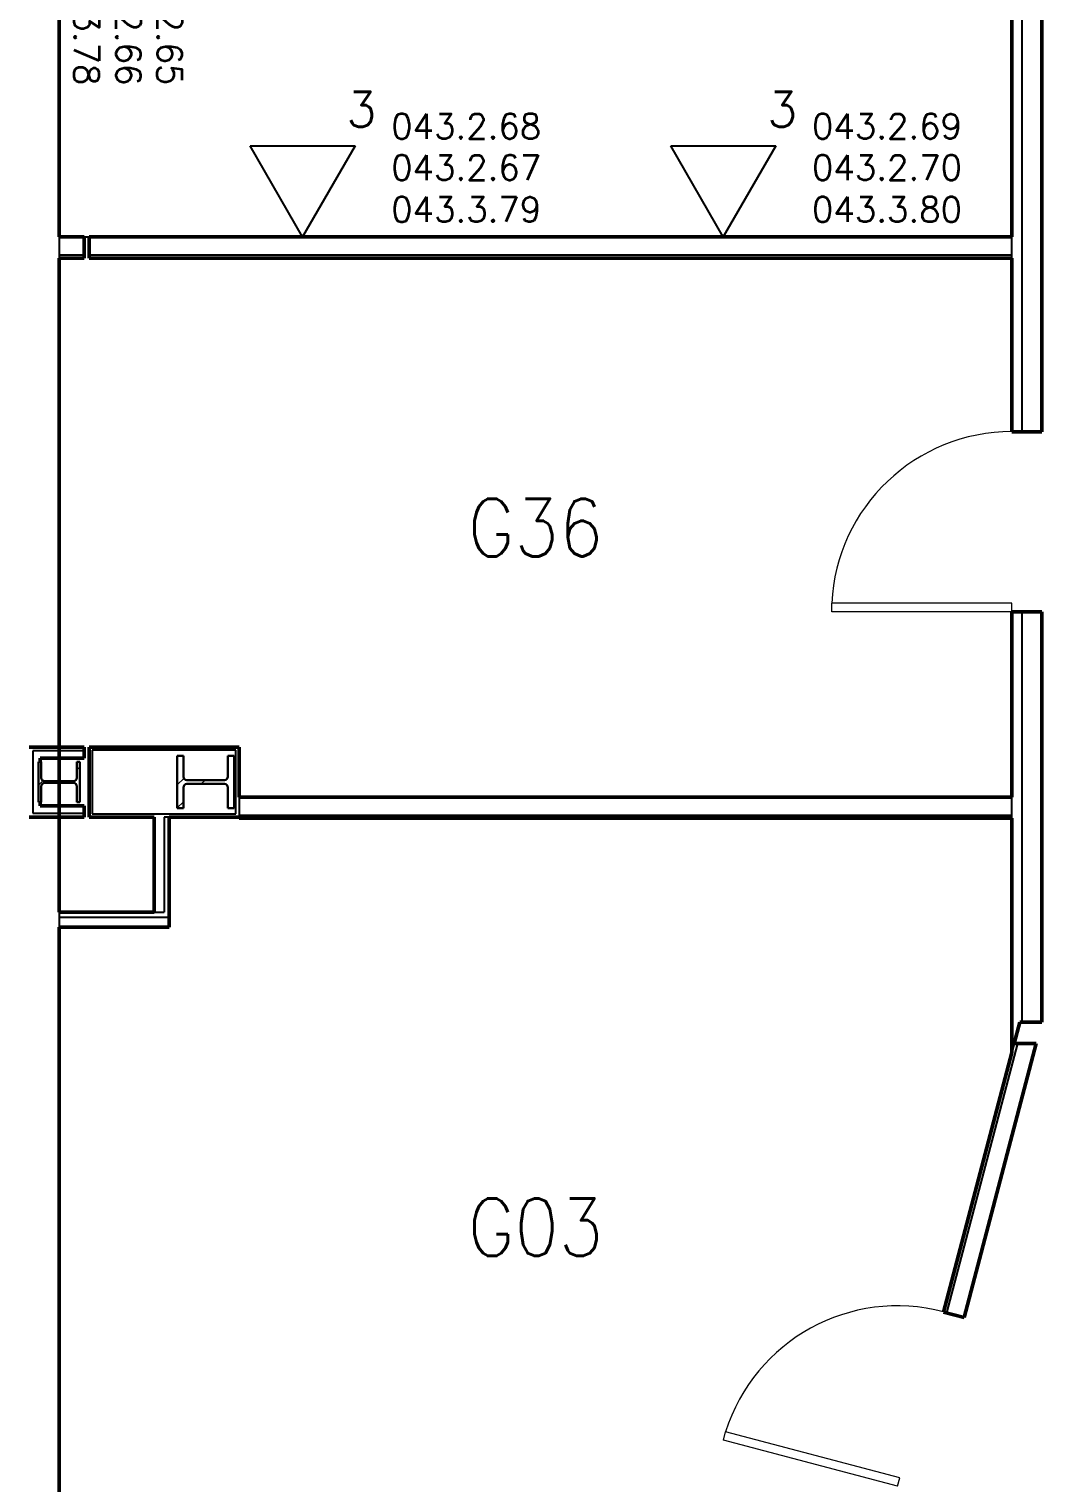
# Model space of a CAD drawing. Header units: inches. Extents: x -460 to 10305, y -938 to 5356.
# Drawn here: x 1733.3 to 1935.8, y 359.1 to 649.8 of the extents above; entities that cross this region are included whole.
import ezdxf
from ezdxf.enums import TextEntityAlignment as Align

# ---------------------------------------------------------------- set-up
doc = ezdxf.new("R2010")
doc.units = ezdxf.units.IN
doc.header["$MEASUREMENT"] = 0
doc.set_wipeout_variables(frame=1)
doc.layers.add('01-0263-G-DWG-BFP-ARCH$0$SP-COLUMNS', color=40, linetype='Continuous', lineweight=13)
for name, color, linetype in [('01-0263-G-DWG-BFP-ARCH$0$SP-DOOR', 5, 'Continuous'), ('01-0263-G-DWG-BFP-ARCH$0$SP-RMNO', 7, 'Continuous'), ('01-0263-G-DWG-BFP-ARCH$0$SP-ROOM', 7, 'Continuous'), ('01-0263-G-DWG-BFP-ARCH$0$SP-STAIRS', 1, 'Continuous'), ('01-0263-G-DWG-BFP-ARCH$0$SP-WALL', 7, 'Continuous'), ('T-Comm-E', 1, 'Continuous')]:
    doc.layers.add(name, color=color, linetype=linetype)
doc.layers.get('01-0263-G-DWG-BFP-ARCH$0$SP-ROOM').off()
doc.styles.add('01-0263-G-DWG-BFP-ARCH$0$ROMANS', font='ROMANS.shx', dxfattribs={"width": 0.9})
doc.styles.add('3-32', font='SIMPLEX.shx', dxfattribs={"height": 9})

# ---------------------------------------------------------------- blocks, each defined once
blk = doc.blocks.new('01-0263-G-DWG-BFP-ARCH$0$W-Wide Flange-Column - W10X112-V10-GROUND FLOOR - PROPOSED')
at = {"layer": '01-0263-G-DWG-BFP-ARCH$0$SP-COLUMNS', "lineweight": 9}
h = blk.add_hatch(dxfattribs=at)
h.set_pattern_fill('FP_17', color=256, style=0, pattern_type=2)
h.set_pattern_definition([(315, (223.028, 1059.713), (9.50352, 9.50352), []), (315, (237.428, 1059.713), (9.50352, 9.50352), [])])
h.paths.add_polyline_path([(-5.21, -5.68), (5.21, -5.68), (5.21, -4.43), (1.07, -4.43), (0.58, -4.23), (0.38, -3.74), (0.38, 3.74), (0.58, 4.23), (1.07, 4.43), (5.21, 4.43), (5.21, 5.68), (-5.21, 5.68), (-5.21, 4.43), (-1.07, 4.43), (-0.58, 4.23), (-0.38, 3.74), (-0.38, -3.74), (-0.58, -4.23), (-1.07, -4.43), (-5.21, -4.43)], flags=0)
at = {"layer": '01-0263-G-DWG-BFP-ARCH$0$SP-COLUMNS', "lineweight": 30}
for p, q in [((5.21, 5.68), (-5.21, 5.68)), ((-5.21, 5.68), (-5.21, 4.43)), ((-5.21, 4.43), (-1.07, 4.43)), ((-0.38, 3.74), (-0.38, -3.74)), ((0.38, -3.74), (0.38, 3.74)), ((1.07, 4.43), (5.21, 4.43)), ((5.21, 4.43), (5.21, 5.68)), ((-1.07, -4.43), (-5.21, -4.43)), ((-5.21, -4.43), (-5.21, -5.68)), ((-5.21, -5.68), (5.21, -5.68)), ((5.21, -4.43), (1.07, -4.43)), ((5.21, -5.68), (5.21, -4.43))]:
    blk.add_line(p, q, dxfattribs=at)
for centre, start, end in [((-1.07, 3.74), 0, 90), ((1.07, 3.74), 90, 180), ((-1.07, -3.74), 270, 0), ((1.07, -3.74), 180, 270)]:
    blk.add_arc(centre, 0.688, start, end, dxfattribs=at)
blk = doc.blocks.new('01-0263-G-DWG-BFP-ARCH$0$W-Wide Flange-Column - W8X40-V66-GROUND FLOOR - PROPOSED')
at = {"layer": '01-0263-G-DWG-BFP-ARCH$0$SP-COLUMNS', "lineweight": 9}
h = blk.add_hatch(dxfattribs=at)
h.set_pattern_fill('FP_78', color=256, style=0, pattern_type=2)
h.set_pattern_definition([(315, (223.028, 1030.4), (9.50352, 9.50352), []), (315, (237.428, 1030.4), (9.50352, 9.50352), [])])
h.paths.add_polyline_path([(-4.04, 3.56), (-0.87, 3.56), (-0.38, 3.36), (-0.18, 2.87), (-0.18, -2.88), (-0.38, -3.36), (-0.87, -3.57), (-4.04, -3.57), (-4.04, -4.13), (4.03, -4.13), (4.03, -3.57), (0.87, -3.57), (0.38, -3.36), (0.18, -2.88), (0.18, 2.87), (0.38, 3.36), (0.87, 3.56), (4.03, 3.56), (4.03, 4.12), (-4.04, 4.12)], flags=0)
at = {"layer": '01-0263-G-DWG-BFP-ARCH$0$SP-COLUMNS', "lineweight": 30}
for p, q in [((4.03, 4.12), (-4.04, 4.12)), ((-4.04, 4.12), (-4.04, 3.56)), ((-4.04, 3.56), (-0.87, 3.56)), ((0.87, 3.56), (4.03, 3.56)), ((4.03, 3.56), (4.03, 4.12)), ((-0.18, 2.87), (-0.18, -2.88)), ((0.18, -2.88), (0.18, 2.87)), ((-0.87, -3.57), (-4.04, -3.57)), ((-4.04, -3.57), (-4.04, -4.13)), ((-4.04, -4.13), (4.03, -4.13)), ((4.03, -3.57), (0.87, -3.57)), ((4.03, -4.13), (4.03, -3.57))]:
    blk.add_line(p, q, dxfattribs=at)
for centre, start, end in [((-0.87, 2.87), 0, 90), ((0.87, 2.87), 90, 180), ((-0.87, -2.88), 270, 0), ((0.87, -2.88), 180, 270)]:
    blk.add_arc(centre, 0.69, start, end, dxfattribs=at)
blk = doc.blocks.new('01-0263-G-DWG-BFP-ARCH$0$W-1 DOOR - 3_0_ x 6_8_-309450-GROUND FLOOR - PROPOSED')
at = {"layer": '01-0263-G-DWG-BFP-ARCH$0$SP-DOOR', "lineweight": 20}
for p, q in [((16.25, -2.12), (16.25, -38.15)), ((18, -2.12), (16.25, -2.12)), ((18, -2.12), (18, -38.15)), ((18, -38.15), (16.25, -38.15))]:
    blk.add_line(p, q, dxfattribs=at)
at = {"layer": '01-0263-G-DWG-BFP-ARCH$0$SP-DOOR', "lineweight": 9}
blk.add_arc((18, -2.12), 36.07, 180, 267.2188, dxfattribs=at)
blk = doc.blocks.new('01-0263-G-DWG-BFP-ARCH$0$Single-Flush - 3_ x 7_ FR-2449780-GROUND FLOOR - PROPOSED')
at = {"layer": '01-0263-G-DWG-BFP-ARCH$0$SP-DOOR', "lineweight": 20}
for p, q in [((16.25, -3), (16.25, -39.02)), ((18, -3), (16.25, -3)), ((18, -3), (18, -39.02)), ((18, -39.02), (16.25, -39.02))]:
    blk.add_line(p, q, dxfattribs=at)
at = {"layer": '01-0263-G-DWG-BFP-ARCH$0$SP-DOOR', "lineweight": 9}
blk.add_arc((18, -3), 36.07, 180, 267.2188, dxfattribs=at)
blk = doc.blocks.new('01-0263-G-DWG-BFP-ARCH$0$FMGRM1')
at = {"style": '01-0263-G-DWG-BFP-ARCH$0$ROMANS', "width": 0.9}
for tag, p in [('RMAREA', (0, -0.2836)), ('DATA1', (0, -0.443)), ('DATA2', (0, -0.6024)), ('DATA3', (0, -0.7618)), ('DATA4', (0, -0.9213)), ('DATA5', (0, -1.0807))]:
    blk.add_attdef(tag, text='', height=0.1172, dxfattribs=at).set_placement(p, align=Align.CENTER)
at = {"linetype": 'Continuous'}
blk.add_wipeout([(-0.375, -0.125), (0.375, -0.125), (0.375, 0.125), (-0.375, 0.125)], dxfattribs=at)
at = {"layer": '01-0263-G-DWG-BFP-ARCH$0$SP-RMNO', "style": '01-0263-G-DWG-BFP-ARCH$0$ROMANS', "width": 0.9}
blk.add_attdef('RMNUMB', text='', height=0.16, dxfattribs=at).set_placement((0, 0), align=Align.MIDDLE)
blk = doc.blocks.new('01-0263-G-DWG-BFP-ARCH', base_point=(1295.16, 1352.86))
at = {"layer": '01-0263-G-DWG-BFP-ARCH$0$SP-STAIRS'}
blk.add_line((3039.16, 1957.86), (3040.16, 1957.86), dxfattribs=at)
at = {"layer": '01-0263-G-DWG-BFP-ARCH$0$SP-WALL'}
for p, q in [((3226.69, 2127.86), (3226.69, 1918.86)), ((3034.16, 1957.86), (3034.16, 1953.61)), ((3224.69, 1953.61), (3224.69, 1957.86)), ((3034.16, 1954.24), (3039.16, 1954.24)), ((3040.16, 1954.24), (3224.69, 1954.24)), ((3226.69, 1882.86), (3226.69, 1800.86)), ((3028.91, 1855.11), (3028.91, 1842.61)), ((3039.16, 1855.11), (3028.91, 1855.11)), ((3069.53, 1855.24), (3040.78, 1855.24)), ((3040.78, 1855.24), (3040.78, 1842.49)), ((3069.53, 1842.49), (3069.53, 1855.24)), ((3070.16, 1845.86), (3070.16, 1842.24)), ((3224.69, 1841.61), (3224.69, 1845.86)), ((3028.91, 1842.61), (3039.16, 1842.61)), ((3040.78, 1842.49), (3069.53, 1842.49)), ((3056.16, 1841.86), (3055.16, 1841.86)), ((3055.16, 1841.86), (3055.16, 1822.86)), ((3070.16, 1842.24), (3224.69, 1842.24)), ((3034.16, 1822.86), (3034.16, 1819.86)), ((3053.16, 1822.86), (3055.16, 1822.86)), ((3034.16, 1821.86), (3056.16, 1821.86)), ((3225.82, 1796.61), (3211.61, 1742.72)), ((3225.17, 1796.61), (3224.69, 1794.78))]:
    blk.add_line(p, q, dxfattribs=at)
at = {"layer": '01-0263-G-DWG-BFP-ARCH$0$SP-WALL', "lineweight": 50}
for p, q in [((3230.69, 1918.86), (3230.69, 2127.86)), ((3224.69, 2123.61), (3224.69, 1957.86)), ((3034.16, 1957.86), (3034.16, 2071.86)), ((3039.16, 1957.86), (3034.16, 1957.86)), ((3039.16, 1953.61), (3039.16, 1957.86)), ((3224.69, 1957.86), (3040.16, 1957.86)), ((3040.16, 1957.86), (3040.16, 1953.61)), ((3034.16, 1849.04), (3034.16, 1953.61)), ((3034.16, 1953.61), (3039.16, 1953.61)), ((3040.16, 1953.61), (3224.69, 1953.61)), ((3224.69, 1953.61), (3224.69, 1918.86)), ((3224.69, 1918.86), (3230.69, 1918.86)), ((3230.69, 1882.86), (3224.69, 1882.86)), ((3224.69, 1882.86), (3224.69, 1845.86)), ((3230.69, 1800.86), (3230.69, 1882.86)), ((3039.16, 1855.86), (3028.16, 1855.86)), ((3039.16, 1853.61), (3039.16, 1855.86)), ((3070.16, 1855.86), (3040.16, 1855.86)), ((3040.16, 1855.86), (3040.16, 1841.86)), ((3070.16, 1845.86), (3070.16, 1855.86)), ((3030.41, 1852.9), (3030.41, 1853.61)), ((3030.41, 1853.61), (3039.16, 1853.61)), ((3034.16, 1822.86), (3034.16, 1848.68)), ((3224.69, 1845.86), (3070.16, 1845.86)), ((3030.41, 1844.11), (3030.41, 1844.83)), ((3039.16, 1844.11), (3030.41, 1844.11)), ((3039.16, 1841.86), (3039.16, 1844.11)), ((3028.16, 1841.86), (3039.16, 1841.86)), ((3040.16, 1841.86), (3053.16, 1841.86)), ((3053.16, 1841.86), (3053.16, 1822.86)), ((3056.16, 1841.86), (3070.16, 1841.86)), ((3056.16, 1819.86), (3056.16, 1841.86)), ((3070.16, 1841.86), (3070.16, 1841.61)), ((3070.16, 1841.61), (3224.69, 1841.61)), ((3224.69, 1841.61), (3224.69, 1794.78)), ((3053.16, 1822.86), (3034.16, 1822.86)), ((3034.16, 1677.86), (3034.16, 1819.86)), ((3034.16, 1819.86), (3056.16, 1819.86)), ((3225.17, 1796.61), (3226.29, 1800.86)), ((3226.29, 1800.86), (3230.69, 1800.86)), ((3215.11, 1741.8), (3229.56, 1796.61)), ((3229.56, 1796.61), (3225.17, 1796.61)), ((3224.69, 1794.78), (3211, 1742.88)), ((3211, 1742.88), (3215.11, 1741.8))]:
    blk.add_line(p, q, dxfattribs=at)
at = {"layer": '01-0263-G-DWG-BFP-ARCH$0$SP-COLUMNS', "rotation": 89.99999999999984}
for name, p in [('01-0263-G-DWG-BFP-ARCH$0$W-Wide Flange-Column - W8X40-V66-GROUND FLOOR - PROPOSED', (3034.16, 1848.86)), ('01-0263-G-DWG-BFP-ARCH$0$W-Wide Flange-Column - W10X112-V10-GROUND FLOOR - PROPOSED', (3063.47, 1848.86))]:
    blk.add_blockref(name, p, dxfattribs=at)
at = {"layer": '01-0263-G-DWG-BFP-ARCH$0$SP-DOOR'}
for name, p, rotation in [('01-0263-G-DWG-BFP-ARCH$0$Single-Flush - 3_ x 7_ FR-2449780-GROUND FLOOR - PROPOSED', (3227.69, 1900.86), 269.9999999999999), ('01-0263-G-DWG-BFP-ARCH$0$W-1 DOOR - 3_0_ x 6_8_-309450-GROUND FLOOR - PROPOSED', (3208.47, 1724.93), 255.2312799984145)]:
    blk.add_blockref(name, p, dxfattribs=dict(at, rotation=rotation))
at = {"layer": '01-0263-G-DWG-BFP-ARCH$0$SP-ROOM'}
ref = blk.add_blockref('01-0263-G-DWG-BFP-ARCH$0$FMGRM1', (3129.42, 1899.74), dxfattribs=dict(at, xscale=72, yscale=72, zscale=72))
ref.add_attrib('RMNUMB', 'G36', dxfattribs={"layer": '01-0263-G-DWG-BFP-ARCH$0$SP-RMNO', "height": 11.52, "style": '01-0263-G-DWG-BFP-ARCH$0$ROMANS', "width": 0.9}).set_placement((3129.42, 1899.74), align=Align.MIDDLE)
ref = blk.add_blockref('01-0263-G-DWG-BFP-ARCH$0$FMGRM1', (3129.42, 1759.86), dxfattribs=dict(at, xscale=72, yscale=72, zscale=72))
ref.add_attrib('RMNUMB', 'G03', dxfattribs={"layer": '01-0263-G-DWG-BFP-ARCH$0$SP-RMNO', "height": 11.52, "style": '01-0263-G-DWG-BFP-ARCH$0$ROMANS', "width": 0.9}).set_placement((3129.42, 1759.86), align=Align.MIDDLE)
blk = doc.blocks.new('VOICE(1)DATA(2)')
for p, q in [((0, 0), (-10.5, 18.19)), ((-10.5, 18.19), (10.5, 18.19)), ((10.5, 18.19), (0, 0))]:
    blk.add_line(p, q)
at = {"insert": (8.78, 29.02), "char_height": 7, "width": 11.7808, "attachment_point": 1, "style": '3-32'}
blk.add_mtext('3', dxfattribs=at)
at = {"style": '3-32', "flags": 1}
for tag, p in [('RM_NUMBER', (78.36, 147.26)), ('UTP_CATEGORY', (78.36, 133.88)), ('QUANTITY_UTP', (78.36, 120.76)), ('WIRELESS_OUTLET_LOCATION', (78.36, 107.74)), ('TELECOMM_ROOM', (78.36, 93.88)), ('QTY_COAX', (78.04, 67.27)), ('POS_4', (193.37, 40.78)), ('POS_5', (193.37, 32.66)), ('POS_6', (193.37, 24.16))]:
    blk.add_attdef(tag, p, '', height=5, dxfattribs=at)
at = {"flags": 1}
blk.add_attdef('WO_NUMBER', text='', height=5, dxfattribs=at).set_placement((75.65, 52.42), align=Align.BOTTOM_LEFT)
at = {"style": '3-32'}
for tag, p in [('POS_1', (17.73, 19.61)), ('POS_2', (17.73, 11.36)), ('POS_3', (17.73, 2.99))]:
    blk.add_attdef(tag, p, '', height=5, dxfattribs=at)

msp = doc.modelspace()

# ---------------------------------------------------------------- block references
msp.add_blockref('01-0263-G-DWG-BFP-ARCH', (0.26, 3.26))

# ---------------------------------------------------------------- next in the draw order: block references
at = {"layer": 'T-Comm-E', "rotation": 269.9999999999996}
msp.add_blockref('VOICE(1)DATA(2)', (1739.26, 686.26), dxfattribs=at).add_auto_attribs({'POS_1': '043.2.65', 'POS_2': '043.2.66', 'POS_3': '043.3.78'})
at = {"layer": 'T-Comm-E'}
for p, values in [((1787.94, 608.26), {'POS_1': '043.2.68', 'POS_2': '043.2.67', 'POS_3': '043.3.79'}), ((1872.08, 608.26), {'POS_1': '043.2.69', 'POS_2': '043.2.70', 'POS_3': '043.3.80'})]:
    msp.add_blockref('VOICE(1)DATA(2)', p, dxfattribs=at).add_auto_attribs(values)

doc.saveas('drawing.dxf')
